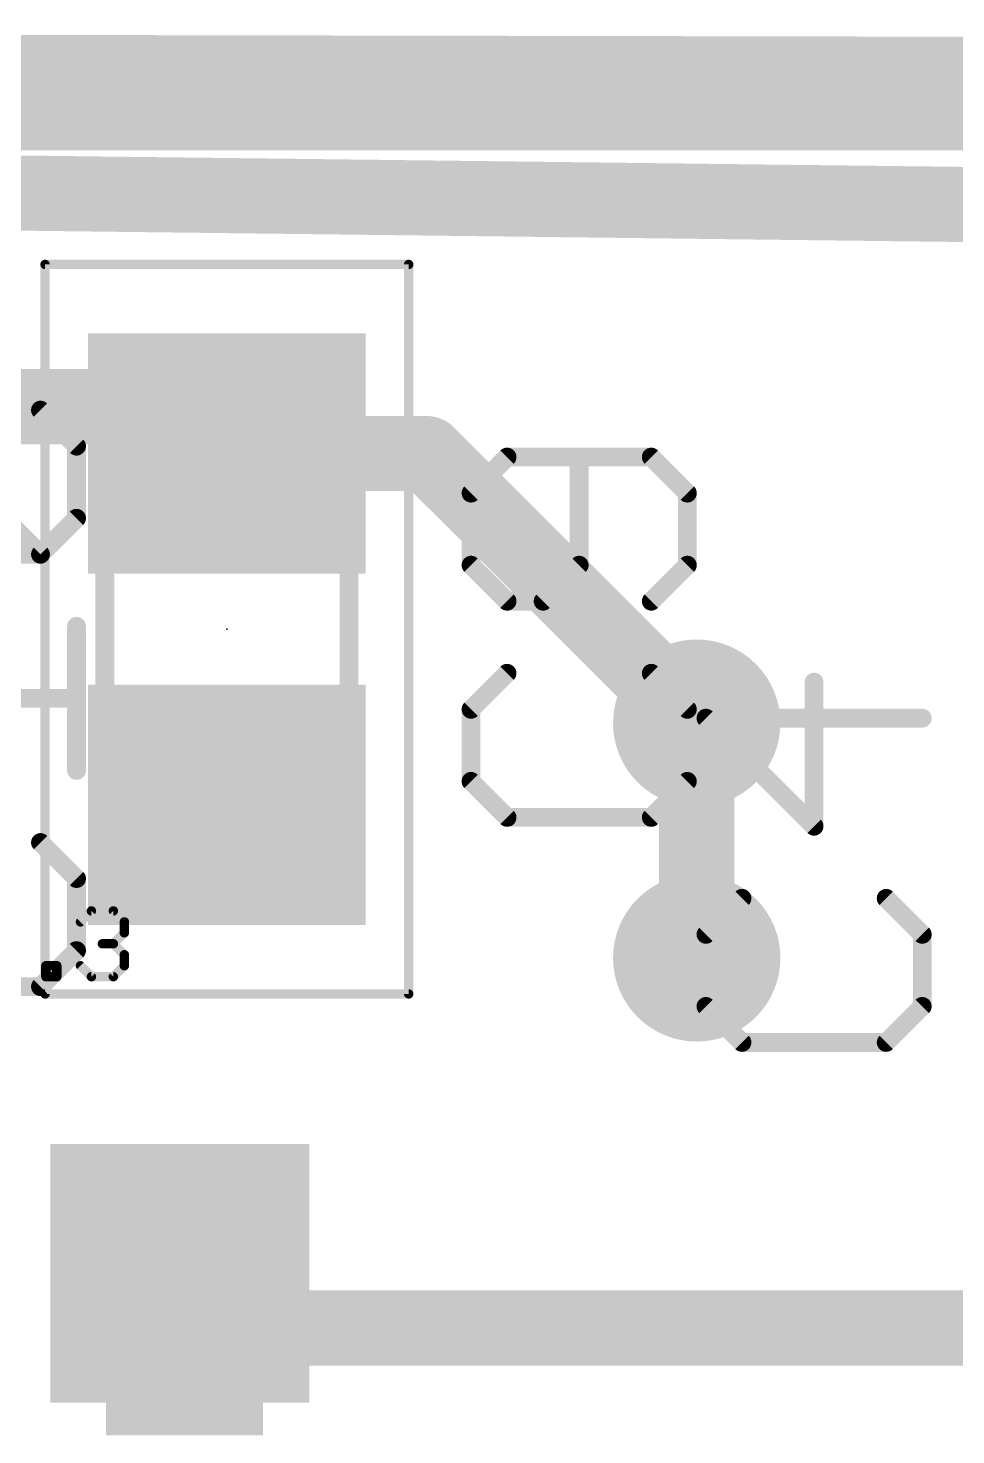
# Model space of a CAD drawing. Extents: x -14.3 to 43.3, y 12 to 70.9.
# Drawn here: x 18.74 to 23.75, y 55.08 to 62.69 of the extents above; entities that cross this region are included whole.
import ezdxf

# ---------------------------------------------------------------- set-up
doc = ezdxf.new("R2010")
doc.units = 0
for name, color, linetype in [('1', 22, 'CONTINUOUS'), ('16', 175, 'CONTINUOUS'), ('18', 82, 'CONTINUOUS'), ('20', 7, 'CONTINUOUS'), ('23', 7, 'CONTINUOUS'), ('25', 253, 'CONTINUOUS'), ('27', 253, 'CONTINUOUS'), ('39', 22, 'CONTINUOUS'), ('51', 253, 'CONTINUOUS')]:
    doc.layers.add(name, color=color, linetype=linetype)

# ---------------------------------------------------------------- blocks, each defined once
blk = doc.blocks.new('RECT')
blk.add_solid([(-0.5, -0.5), (0.5, -0.5), (-0.5, 0.5), (0.5, 0.5)])
blk = doc.blocks.new('ROUNDV')
at = {"const_width": 0.5}
blk.add_lwpolyline([(0, -0.25, 1), (0, 0.25, 1), (0, -0.25)], format="xyb", dxfattribs=at)

msp = doc.modelspace()

# ---------------------------------------------------------------- linework, layer by layer
at = {"layer": '1', "const_width": 0.4064}
for points in [[(-0.508, 62.484), (39.4462, 62.4078)], [(16.51, 60.64), (19.558, 60.64)], [(19.558, 60.64), (19.812, 60.386)], [(19.812, 60.386), (20.894, 60.386)], [(20.894, 60.386), (22.352, 58.928)], [(22.352, 58.928), (22.352, 57.658)], [(19.8539, 55.6561), (19.558, 55.952)], [(24.958, 55.6561), (19.8539, 55.6561)]]:
    msp.add_lwpolyline(points, dxfattribs=at)
at = {"layer": '1', "const_width": 0.2032}
for points in [[(19.6298, 60.7118, 1), (19.4862, 60.5682)], [(19.558, 60.5384, 1), (19.558, 60.7416)], [(19.812, 60.4876, 1), (19.812, 60.2844)], [(20.9658, 60.4578, 1), (20.8222, 60.3142)], [(20.894, 60.2844, 1), (20.894, 60.4876)], [(19.7402, 60.3142, 1), (19.8838, 60.4578)], [(22.4536, 58.928, 1), (22.2504, 58.928)], [(22.2802, 58.8562, 1), (22.4238, 58.9998)], [(22.2504, 57.658, 1), (22.4536, 57.658)], [(19.6298, 56.0238, 1), (19.4862, 55.8802)], [(19.8539, 55.7577, 1), (19.8539, 55.5545)], [(19.7821, 55.5843, 1), (19.9257, 55.7279)]]:
    msp.add_lwpolyline(points, format="xyb", dxfattribs=at)
at = {"layer": '16', "const_width": 0.4064}
msp.add_lwpolyline([(-0.508, 62.0268), (39.4716, 61.5442)], dxfattribs=at)
at = {"layer": '20', "const_width": 0.4064}
msp.add_lwpolyline([(39.37, 62.23), (0, 62.23)], dxfattribs=at)
at = {"layer": '23'}
msp.add_point((19.812, 59.436), dxfattribs=at)
at = {"layer": '25', "const_width": 0.1016}
for points in [[(18.0247, 60.621), (18.8043, 60.621)], [(18.8043, 59.8414), (18.0247, 60.621)], [(18.8043, 60.621), (18.9992, 60.4261)], [(18.9992, 60.4261), (18.9992, 60.0363)], [(21.3267, 60.367), (21.1318, 60.1721)], [(22.1063, 60.367), (21.3267, 60.367)], [(21.7165, 59.7823), (21.7165, 60.367)], [(22.3012, 60.1721), (22.1063, 60.367)], [(21.1318, 60.1721), (21.1318, 59.7823)], [(22.3012, 59.7823), (22.3012, 60.1721)], [(18.9992, 60.0363), (18.8043, 59.8414)], [(18.8043, 59.8414), (18.0247, 59.8414)], [(21.1318, 59.7823), (21.3267, 59.5874)], [(21.5216, 59.5874), (21.7165, 59.7823)], [(22.1063, 59.5874), (22.3012, 59.7823)], [(21.3267, 59.5874), (21.5216, 59.5874)], [(18.9992, 58.672), (18.9992, 59.4516)], [(21.3267, 59.1976), (21.1318, 59.0027)], [(22.3012, 59.0027), (22.1063, 59.1976)], [(22.9865, 58.3702), (22.9865, 59.1498)], [(17.8298, 59.0618), (18.9992, 59.0618)], [(21.1318, 59.0027), (21.1318, 58.6129)], [(22.3012, 58.6129), (22.3012, 59.0027)], [(23.5712, 58.9549), (22.4018, 58.9549)], [(22.4018, 58.9549), (22.9865, 58.3702)], [(21.1318, 58.6129), (21.3267, 58.418)], [(22.1063, 58.418), (22.3012, 58.6129)], [(21.3267, 58.418), (22.1063, 58.418)], [(18.9992, 58.0873), (18.8043, 58.2822)], [(18.9992, 57.6975), (18.9992, 58.0873)], [(22.5967, 57.9804), (22.4018, 57.7855)], [(23.5712, 57.7855), (23.3763, 57.9804)], [(22.4018, 57.7855), (22.4018, 57.3957)], [(23.5712, 57.3957), (23.5712, 57.7855)], [(18.8043, 57.5026), (18.9992, 57.6975)], [(18.0247, 57.5026), (18.8043, 57.5026)], [(22.4018, 57.3957), (22.5967, 57.2008)], [(23.3763, 57.2008), (23.5712, 57.3957)], [(22.5967, 57.2008), (23.3763, 57.2008)]]:
    msp.add_lwpolyline(points, dxfattribs=at)
at = {"layer": '25', "const_width": 0.0508}
for points in [[(18.8223, 60.639, 1), (18.7863, 60.603)], [(18.8043, 60.5956, 1), (18.8043, 60.6464)], [(19.0246, 60.4261, 1), (18.9738, 60.4261)], [(18.9812, 60.4081, 1), (19.0172, 60.4441)], [(21.3267, 60.3924, 1), (21.3267, 60.3416)], [(21.3447, 60.349, 1), (21.3087, 60.385)], [(21.7419, 60.367, 1), (21.6911, 60.367)], [(22.1243, 60.385, 1), (22.0883, 60.349)], [(22.1063, 60.3416, 1), (22.1063, 60.3924)], [(21.1138, 60.1901, 1), (21.1498, 60.1541)], [(21.1572, 60.1721, 1), (21.1064, 60.1721)], [(22.3266, 60.1721, 1), (22.2758, 60.1721)], [(22.2832, 60.1541, 1), (22.3192, 60.1901)], [(18.9738, 60.0363, 1), (19.0246, 60.0363)], [(19.0172, 60.0183, 1), (18.9812, 60.0543)], [(18.7863, 59.8594, 1), (18.8223, 59.8234)], [(18.7863, 59.8234, 1), (18.8223, 59.8594)], [(18.8043, 59.816, 1), (18.8043, 59.8668)], [(21.1498, 59.8003, 1), (21.1138, 59.7643)], [(21.1064, 59.7823, 1), (21.1572, 59.7823)], [(21.6911, 59.7823, 1), (21.7419, 59.7823)], [(21.7345, 59.7643, 1), (21.6985, 59.8003)], [(22.2758, 59.7823, 1), (22.3266, 59.7823)], [(22.3192, 59.7643, 1), (22.2832, 59.8003)], [(21.3267, 59.6128, 1), (21.3267, 59.562)], [(21.3087, 59.5694, 1), (21.3447, 59.6054)], [(21.5036, 59.6054, 1), (21.5396, 59.5694)], [(21.5216, 59.562, 1), (21.5216, 59.6128)], [(22.0883, 59.6054, 1), (22.1243, 59.5694)], [(19.0246, 59.4516, 1), (18.9738, 59.4516)], [(21.3447, 59.1796, 1), (21.3087, 59.2156)], [(22.1243, 59.2156, 1), (22.0883, 59.1796)], [(23.0119, 59.1498, 1), (22.9611, 59.1498)], [(18.9992, 59.0364, 1), (18.9992, 59.0872)], [(21.1138, 59.0207, 1), (21.1498, 58.9847)], [(21.1572, 59.0027, 1), (21.1064, 59.0027)], [(22.3266, 59.0027, 1), (22.2758, 59.0027)], [(22.2832, 58.9847, 1), (22.3192, 59.0207)], [(22.4198, 58.9729, 1), (22.3838, 58.9369)], [(22.4018, 58.9803, 1), (22.4018, 58.9295)], [(23.5712, 58.9295, 1), (23.5712, 58.9803)], [(18.9738, 58.672, 1), (19.0246, 58.672)], [(21.1498, 58.6309, 1), (21.1138, 58.5949)], [(21.1064, 58.6129, 1), (21.1572, 58.6129)], [(22.2758, 58.6129, 1), (22.3266, 58.6129)], [(22.3192, 58.5949, 1), (22.2832, 58.6309)], [(21.3267, 58.4434, 1), (21.3267, 58.3926)], [(21.3087, 58.4, 1), (21.3447, 58.436)], [(22.0883, 58.436, 1), (22.1243, 58.4)], [(22.1063, 58.3926, 1), (22.1063, 58.4434)], [(22.9611, 58.3702, 1), (23.0119, 58.3702)], [(22.9685, 58.3522, 1), (23.0045, 58.3882)], [(18.8223, 58.3002, 1), (18.7863, 58.2642)], [(19.0246, 58.0873, 1), (18.9738, 58.0873)], [(18.9812, 58.0693, 1), (19.0172, 58.1053)], [(22.6147, 57.9624, 1), (22.5787, 57.9984)], [(23.3943, 57.9984, 1), (23.3583, 57.9624)], [(22.3838, 57.8035, 1), (22.4198, 57.7675)], [(22.4272, 57.7855, 1), (22.3764, 57.7855)], [(23.5966, 57.7855, 1), (23.5458, 57.7855)], [(23.5532, 57.7675, 1), (23.5892, 57.8035)], [(18.9738, 57.6975, 1), (19.0246, 57.6975)], [(19.0172, 57.6795, 1), (18.9812, 57.7155)], [(18.7863, 57.5206, 1), (18.8223, 57.4846)], [(18.8043, 57.4772, 1), (18.8043, 57.528)], [(22.4198, 57.4137, 1), (22.3838, 57.3777)], [(22.3764, 57.3957, 1), (22.4272, 57.3957)], [(23.5458, 57.3957, 1), (23.5966, 57.3957)], [(23.5892, 57.3777, 1), (23.5532, 57.4137)], [(22.5967, 57.2262, 1), (22.5967, 57.1754)], [(22.5787, 57.1828, 1), (22.6147, 57.2188)], [(23.3583, 57.2188, 1), (23.3943, 57.1828)], [(23.3763, 57.1754, 1), (23.3763, 57.2262)]]:
    msp.add_lwpolyline(points, format="xyb", dxfattribs=at)
at = {"layer": '27', "const_width": 0.0508}
for points in [[(19.0204, 57.853), (19.0797, 57.9123)], [(19.0797, 57.9123), (19.1983, 57.9123)], [(19.1983, 57.9123), (19.2576, 57.853)], [(19.2576, 57.853), (19.2576, 57.7937)], [(19.1983, 57.7344), (19.139, 57.7344)], [(19.2576, 57.7937), (19.1983, 57.7344)], [(19.1983, 57.7344), (19.2576, 57.675)], [(19.2576, 57.675), (19.2576, 57.6157)], [(18.8333, 57.5564), (18.8333, 57.6157)], [(18.8333, 57.6157), (18.8926, 57.6157)], [(18.8926, 57.6157), (18.8926, 57.5564)], [(19.0797, 57.5564), (19.0204, 57.6157)], [(19.2576, 57.6157), (19.1983, 57.5564)], [(18.8926, 57.5564), (18.8333, 57.5564)], [(19.1983, 57.5564), (19.0797, 57.5564)]]:
    msp.add_lwpolyline(points, dxfattribs=at)
at = {"layer": '27', "const_width": 0.0254}
for points in [[(19.0797, 57.925, 1), (19.0797, 57.8996)], [(19.0887, 57.9033, 1), (19.0707, 57.9213)], [(19.2073, 57.9213, 1), (19.1893, 57.9033)], [(19.1983, 57.8996, 1), (19.1983, 57.925)], [(19.0114, 57.862, 1), (19.0293, 57.844)], [(19.2703, 57.853, 1), (19.2449, 57.853)], [(19.2486, 57.844, 1), (19.2666, 57.862)], [(19.139, 57.7471, 1), (19.139, 57.7217)], [(19.2073, 57.7433, 1), (19.1893, 57.7254)], [(19.1893, 57.7433, 1), (19.2073, 57.7254)], [(19.1983, 57.7217, 1), (19.1983, 57.7471)], [(19.2449, 57.7937, 1), (19.2703, 57.7937)], [(19.2666, 57.7847, 1), (19.2486, 57.8026)], [(19.2703, 57.675, 1), (19.2449, 57.675)], [(19.2486, 57.6661, 1), (19.2666, 57.684)], [(18.846, 57.6157, 1), (18.8206, 57.6157)], [(18.8333, 57.6284, 1), (18.8333, 57.603)], [(18.9053, 57.6157, 1), (18.8799, 57.6157)], [(18.8926, 57.603, 1), (18.8926, 57.6284)], [(19.0293, 57.6247, 1), (19.0114, 57.6067)], [(19.2449, 57.6157, 1), (19.2703, 57.6157)], [(19.2666, 57.6067, 1), (19.2486, 57.6247)], [(18.8333, 57.5691, 1), (18.8333, 57.5437)], [(18.8206, 57.5564, 1), (18.846, 57.5564)], [(18.8799, 57.5564, 1), (18.9053, 57.5564)], [(18.8926, 57.5437, 1), (18.8926, 57.5691)], [(19.0797, 57.5691, 1), (19.0797, 57.5437)], [(19.0707, 57.5474, 1), (19.0887, 57.5654)], [(19.1893, 57.5654, 1), (19.2073, 57.5474)], [(19.1983, 57.5437, 1), (19.1983, 57.5691)]]:
    msp.add_lwpolyline(points, format="xyb", dxfattribs=at)
at = {"layer": '39', "const_width": 0.0508}
for points in [[(18.829, 57.463), (18.829, 61.409)], [(18.829, 61.409), (20.795, 61.409)], [(20.795, 61.409), (20.795, 57.463)], [(20.795, 57.463), (18.829, 57.463)]]:
    msp.add_lwpolyline(points, dxfattribs=at)
at = {"layer": '39', "const_width": 0.0254}
for points in [[(18.8417, 61.409, 1), (18.8163, 61.409)], [(18.829, 61.4217, 1), (18.829, 61.3963)], [(20.8077, 61.409, 1), (20.7823, 61.409)], [(20.795, 61.3963, 1), (20.795, 61.4217)], [(18.829, 57.4757, 1), (18.829, 57.4503)], [(18.8163, 57.463, 1), (18.8417, 57.463)], [(20.7823, 57.463, 1), (20.8077, 57.463)], [(20.795, 57.4503, 1), (20.795, 57.4757)]]:
    msp.add_lwpolyline(points, format="xyb", dxfattribs=at)
at = {"layer": '51', "const_width": 0.1016}
for points in [[(19.152, 59.792), (19.152, 59.055)], [(20.472, 59.817), (20.472, 59.055)]]:
    msp.add_lwpolyline(points, dxfattribs=at)
at = {"layer": '51', "const_width": 0.0508}
for points in [[(19.1774, 59.792, 1), (19.1266, 59.792)], [(20.4974, 59.817, 1), (20.4466, 59.817)], [(19.1266, 59.055, 1), (19.1774, 59.055)], [(20.4466, 59.055, 1), (20.4974, 59.055)]]:
    msp.add_lwpolyline(points, format="xyb", dxfattribs=at)

# ---------------------------------------------------------------- block references
at = {"layer": '1'}
for p, xscale, yscale, rotation in [((19.812, 60.386), 1.3, 1.5, 270), ((19.812, 58.486), 1.3, 1.5, 270), ((19.558, 55.952), 1.4, 1.4, 180)]:
    msp.add_blockref('RECT', p, dxfattribs=dict(at, xscale=xscale, yscale=yscale, rotation=rotation))
at = {"layer": '18', "xscale": 0.9048, "yscale": 0.9048}
for p in [(22.352, 58.928), (22.352, 58.928), (22.352, 57.658), (22.352, 57.658)]:
    msp.add_blockref('ROUNDV', p, dxfattribs=at)
at = {"layer": '51'}
for p, xscale, yscale, rotation in [((19.8132, 60.1532), 0.7501, 1.4501, 270), ((19.8132, 58.7054), 0.7501, 1.4501, 270), ((19.583, 55.45), 0.75, 0.85, 90)]:
    msp.add_blockref('RECT', p, dxfattribs=dict(at, xscale=xscale, yscale=yscale, rotation=rotation))

doc.saveas('drawing.dxf')
